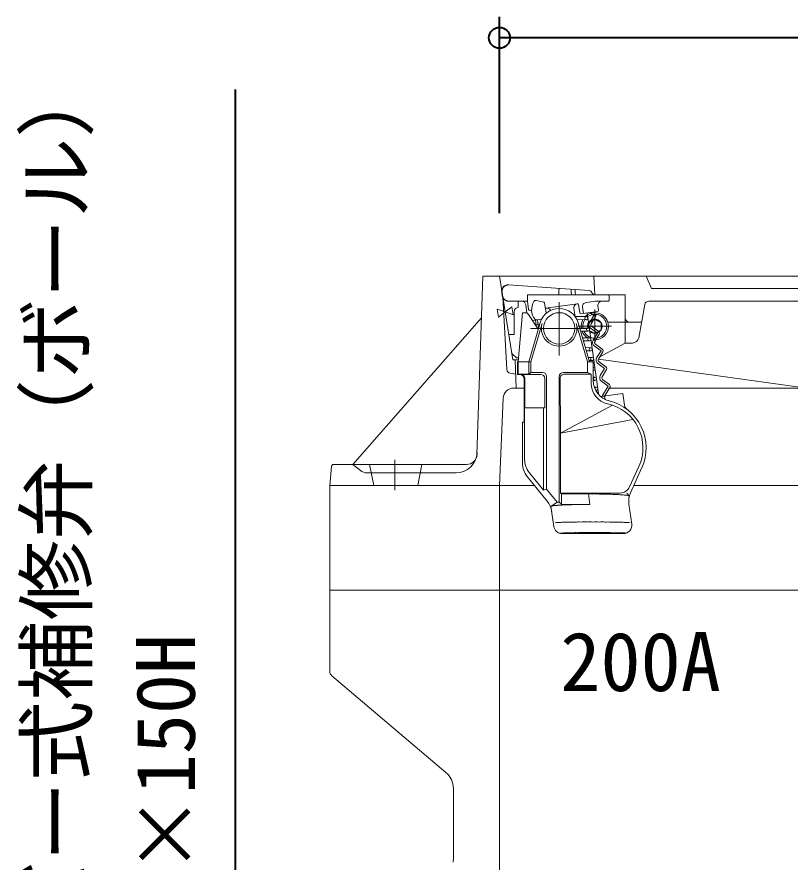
# Model space of a CAD drawing. Units: millimetres at full size, sheet at 1:20; details may follow other scales. Extents: x -5778 to 5792, y -3160 to 3160.
# Drawn here: x -2635.1 to -2266.1, y 2300.2 to 2703.7 of the extents above; entities that cross this region are included whole.
import ezdxf
from ezdxf.enums import TextEntityAlignment as Align

# ---------------------------------------------------------------- set-up
doc = ezdxf.new("R2010")
doc.units = ezdxf.units.MM
doc.header["$LTSCALE"] = 20
doc.header["$PDMODE"] = 32
doc.header["$PDSIZE"] = 10
for name, color, linetype, lineweight in [('0-7_TEMP01', 3, 'Continuous', 18), ('0-9_躯体', 7, 'Continuous', 9), ('0-E_寸法', 1, 'Continuous', 40)]:
    doc.layers.add(name, color=color, linetype=linetype, lineweight=lineweight)
doc.layers.add('0-F_注釈', color=1, linetype='Continuous')
doc.styles.add('ＭＳ ゴシック', font='')
doc.styles.get('ＭＳ ゴシック').set_extended_font_data('MS Gothic')

msp = doc.modelspace()

# ---------------------------------------------------------------- linework, layer by layer
at = {"layer": '0-7_TEMP01'}
for p, q in [((-2376.32, 2567.47), (-2376.32, 2541.99)), ((-2359.32, 2563.99), (-2359.32, 2547.98)), ((-2390.03, 2554.98), (-2362.86, 2554.98)), ((-2367.32, 2555.99), (-2351.32, 2555.99)), ((-2454.82, 2492.18), (-2454.82, 2477.81))]:
    msp.add_line(p, q, dxfattribs=at)
at = {"layer": '0-9_躯体'}
for p, q in [((-2412.82, 2579.98), (-2415.54, 2494.83)), ((-2412.82, 2579.98), (-1896.82, 2579.98)), ((-1904.82, 2579.98), (-2404.82, 2579.98)), ((-2398.49, 2539.99), (-2404.82, 2579.98)), ((-2398.96, 2542.98), (-2404.82, 2579.98)), ((-2359.82, 2579.98), (-2359.32, 2570.99)), ((-2334.82, 2579.98), (-2332.32, 2573.99)), ((-2362, 2573.05), (-2400.57, 2575.73)), ((-2403.5, 2570.55), (-2403.75, 2572.32)), ((-2403.35, 2570.55), (-2403.59, 2572.31)), ((-2352.76, 2570.97), (-2391.46, 2570.97)), ((-2391.46, 2570.97), (-2391.46, 2567.98)), ((-2376.46, 2572.55), (-2376.44, 2572.94)), ((-2376.46, 2572.55), (-2376.46, 2570.97)), ((-2376.44, 2572.94), (-2376.41, 2573.22)), ((-2376.4, 2573.54), (-2376.39, 2573.68)), ((-2370.6, 2572.4), (-2370.57, 2572.69)), ((-2370.6, 2572.4), (-2370.46, 2570.97)), ((-2370.57, 2572.69), (-2370.56, 2572.87)), ((-2370.56, 2573.03), (-2370.55, 2573.19)), ((-2370.56, 2572.87), (-2370.56, 2573.03)), ((-2368.68, 2572.33), (-2368.51, 2570.97)), ((-2359.32, 2570.99), (-2344.82, 2570.99)), ((-2352.46, 2568.27), (-2352.46, 2570.68)), ((-2344.82, 2570.99), (-2344.82, 2547.98)), ((-1992.32, 2573.99), (-2332.32, 2573.99)), ((-2403.24, 2569.99), (-2401.3, 2535.41)), ((-2391.46, 2567.98), (-2400.53, 2567.98)), ((-2395.82, 2567.98), (-2395.82, 2564.99)), ((-2391.46, 2567.98), (-2390.9, 2564)), ((-2387.3, 2568.33), (-2383.68, 2567.55)), ((-2383.3, 2567.13), (-2382.6, 2562.22)), ((-2382.64, 2564.66), (-2367.59, 2566.77)), ((-2363.49, 2567.34), (-2359.02, 2567.98)), ((-2359.02, 2567.98), (-2352.76, 2567.98)), ((-2242.15, 2567.98), (-2333.51, 2567.98)), ((-2397.82, 2562.98), (-2397.82, 2551.99)), ((-2395.82, 2538.98), (-2393.82, 2562.48)), ((-2395.82, 2538.98), (-2393.82, 2562.48)), ((-2393.82, 2562.48), (-2392.59, 2562.48)), ((-2393.82, 2562.48), (-2392.59, 2562.48)), ((-2392.26, 2566.25), (-2391.7, 2562.25)), ((-2390.34, 2563.57), (-2389.45, 2563.7)), ((-2382.64, 2564.66), (-2382.44, 2564.68)), ((-2369.3, 2564.51), (-2368.76, 2560.72)), ((-2367.02, 2566.35), (-2366.47, 2562.38)), ((-2357.98, 2563.07), (-2365.91, 2561.95)), ((-2365.19, 2565.08), (-2364.78, 2562.11)), ((-2361.75, 2562.54), (-2359.77, 2561.11)), ((-2360.32, 2562.74), (-2359.18, 2561.93)), ((-2357.85, 2565.7), (-2357.56, 2563.63)), ((-2335.48, 2566.34), (-2338.37, 2550.44)), ((-2474.82, 2489.99), (-2413.46, 2559.99)), ((-2386.3, 2554.67), (-2390.93, 2561.6)), ((-2384.75, 2559.31), (-2389.03, 2558.71)), ((-2387.69, 2558.86), (-2387.36, 2556.51)), ((-2386.7, 2559.01), (-2386.16, 2555.2)), ((-2368.67, 2560.65), (-2363.43, 2560.61)), ((-2367.8, 2559.16), (-2363.22, 2559.12)), ((-2362.92, 2562.34), (-2357.52, 2523.92)), ((-2359.32, 2559.41), (-2362.32, 2557.68)), ((-2359.77, 2561.11), (-2361.86, 2557.69)), ((-2358.91, 2560.6), (-2361.01, 2557.17)), ((-2359.32, 2559.41), (-2356.32, 2557.68)), ((-2390.82, 2538.98), (-2385.45, 2557.61)), ((-2389.82, 2538.98), (-2384.49, 2557.36)), ((-2387.77, 2556.87), (-2385.55, 2557.21)), ((-2387.36, 2556.51), (-2387.45, 2556.39)), ((-2386.3, 2554.67), (-2385.45, 2557.61)), ((-2362.82, 2538.98), (-2368.16, 2557.36)), ((-2361.82, 2538.98), (-2367.19, 2557.61)), ((-2366.48, 2555.2), (-2362.67, 2555.16)), ((-2362.32, 2557.68), (-2362.32, 2555.17)), ((-2361.32, 2555.03), (-2358.05, 2552.69)), ((-2360.74, 2555.84), (-2357.47, 2553.5)), ((-2356.32, 2557.68), (-2356.32, 2554.29)), ((-2353.23, 2557.98), (-2337.24, 2557.98)), ((-2342.82, 2557.98), (-2337, 2557.98)), ((-2400.39, 2551.99), (-2397.82, 2551.99)), ((-2366.07, 2553.71), (-2362.46, 2553.68)), ((-2365.12, 2550.49), (-2362.01, 2550.46)), ((-2359.32, 2552.55), (-2361.33, 2553.72)), ((-2358.05, 2552.69), (-2360.14, 2549.26)), ((-2359.32, 2552.55), (-2356.32, 2554.29)), ((-2357.2, 2552.17), (-2359.29, 2548.74)), ((-2364.68, 2549), (-2361.8, 2548.97)), ((-2359.6, 2546.59), (-2356.34, 2544.26)), ((-2359.02, 2547.41), (-2355.75, 2545.07)), ((-2344.82, 2547.98), (-2357.22, 2541.16)), ((-2344.82, 2547.98), (-2341.33, 2547.98)), ((-2396.64, 2540.99), (-2398.96, 2542.98)), ((-2363.77, 2545.78), (-2361.35, 2545.76)), ((-2363.34, 2544.29), (-2361.14, 2544.27)), ((-2356.34, 2544.26), (-2358.43, 2540.84)), ((-2355.48, 2543.74), (-2357.58, 2540.32)), ((-2398.49, 2539.99), (-2395.7, 2539.99)), ((-2397.32, 2539.99), (-2396.82, 2526.48)), ((-2396.64, 2540.99), (-2395.62, 2540.99)), ((-2396.18, 2538.98), (-2389.82, 2538.98)), ((-2396.18, 2538.98), (-2396.18, 2532.92)), ((-2396.18, 2538.98), (-2396.18, 2532.92)), ((-2395.82, 2538.98), (-2395.82, 2533.17)), ((-2390.82, 2538.98), (-2390.82, 2533.17)), ((-2389.82, 2538.98), (-2389.82, 2533.98)), ((-2362.82, 2538.98), (-2360.06, 2538.98)), ((-2362.82, 2538.98), (-2362.82, 2533.98)), ((-2362.41, 2541.07), (-2360.69, 2541.06)), ((-2361.97, 2539.58), (-2360.47, 2539.57)), ((-2360.06, 2538.98), (-2360.06, 2530.06)), ((-2357.55, 2540.22), (-2234.16, 2523)), ((-2357.3, 2538.98), (-2354.04, 2536.65)), ((-2357.89, 2538.17), (-2354.62, 2535.84)), ((-2354.62, 2535.84), (-2356.72, 2532.41)), ((-2353.77, 2535.32), (-2355.86, 2531.89)), ((-2399.64, 2533.55), (-2397.07, 2533.12)), ((-2395.82, 2533.17), (-2396.18, 2532.92)), ((-2395.07, 2532.92), (-2396.18, 2532.92)), ((-2390.82, 2533.17), (-2395.82, 2533.17)), ((-2385.18, 2532.98), (-2394.82, 2532.98)), ((-2393.07, 2530.92), (-2393.07, 2510.18)), ((-2392.64, 2530.99), (-2392.64, 2516.99)), ((-2389.82, 2533.98), (-2390.82, 2533.17)), ((-2384.32, 2533.98), (-2389.82, 2533.98)), ((-2383.18, 2530.99), (-2383.18, 2516.99)), ((-2382.32, 2531.99), (-2382.32, 2478.15)), ((-2376.32, 2531.99), (-2376.32, 2471.99)), ((-2375.82, 2531.16), (-2375.7, 2504.98)), ((-2362.82, 2533.98), (-2374.32, 2533.98)), ((-2361.06, 2533.17), (-2373.82, 2533.17)), ((-2360.06, 2531.65), (-2359.36, 2531.64)), ((-2360.06, 2530.17), (-2359.16, 2530.16)), ((-2355.59, 2530.55), (-2352.33, 2528.22)), ((-2398.03, 2526.48), (-2393.05, 2526.48)), ((-2359.57, 2526.95), (-2358.71, 2526.94)), ((-2356.18, 2529.74), (-2352.91, 2527.4)), ((-2352.91, 2527.4), (-2355.69, 2522.86)), ((-2352.05, 2526.89), (-2354.64, 2522.67)), ((-2352.82, 2526.48), (-2259.1, 2526.48)), ((-2358.94, 2525.46), (-2358.49, 2525.45)), ((-2345.91, 2523.9), (-2356.51, 2522.42)), ((-2356.5, 2522.4), (-2354.64, 2522.67)), ((-2355.69, 2522.86), (-2355.63, 2522.54)), ((-2354.64, 2522.67), (-2354.3, 2520.99)), ((-2345.91, 2523.9), (-2345.13, 2518.32)), ((-2404.82, 2479.98), (-2403.02, 2521.7)), ((-2350.89, 2518.34), (-2375.7, 2504.98)), ((-2393.07, 2516.99), (-2383.18, 2516.99)), ((-2392.82, 2516.99), (-2392.82, 2492.45)), ((-2383.82, 2516.99), (-2383.82, 2477.8)), ((-2393.82, 2510.18), (-2393.07, 2510.18)), ((-2393.82, 2510.18), (-2393.82, 2490.51)), ((-2341.12, 2511.53), (-2375.7, 2504.98)), ((-2375.7, 2504.98), (-2375.7, 2476.36)), ((-2483.91, 2489.99), (-2420.53, 2489.99)), ((-2466.82, 2489.99), (-2464.82, 2479.98)), ((-2441.82, 2489.99), (-2443.82, 2479.98)), ((-2484.91, 2489.08), (-2485.82, 2479.98)), ((-2474, 2489.32), (-2471.19, 2487.08)), ((-2468.07, 2485.99), (-2425.51, 2485.99)), ((-2383.82, 2477.8), (-2390.59, 2486.15)), ((-2342.74, 2479.28), (-2338.28, 2489.02)), ((-2342.25, 2476.51), (-2336.84, 2488.56)), ((-2336.91, 2488.39), (-2336.88, 2488.49)), ((-2382.03, 2472.41), (-2391.59, 2484.21)), ((-2485.82, 2479.98), (-2388.26, 2479.98)), ((-2485.82, 2479.98), (-2485.82, 2429.98)), ((-2404.82, 2479.98), (-2404.82, 2429.98)), ((-2382.32, 2478.15), (-2383.82, 2477.8)), ((-2377.32, 2471.99), (-2382.32, 2478.15)), ((-2340.59, 2479.98), (-1904.82, 2479.98)), ((-2375.24, 2475.91), (-2375.7, 2476.36)), ((-2347.29, 2476.36), (-2375.7, 2476.36)), ((-2375.24, 2475.91), (-2375.24, 2471)), ((-2362.4, 2475.91), (-2375.24, 2475.91)), ((-2362.4, 2475.91), (-2361.7, 2470.91)), ((-2344.09, 2476.36), (-2342.93, 2474.98)), ((-2377.32, 2471.99), (-2380.24, 2469.99)), ((-2380.24, 2469.99), (-2378.9, 2460.43)), ((-2361.7, 2470.91), (-2375.14, 2470.91)), ((-2343.03, 2471.02), (-2341.7, 2461.54)), ((-2374.94, 2456.99), (-2345.65, 2456.99)), ((-2485.82, 2429.98), (-2154.82, 2429.98)), ((-2485.82, 2429.98), (-2485.82, 2391.39)), ((-2404.82, 2429.98), (-2404.82, 2229.98)), ((-2484.74, 2389.09), (-2430.42, 2342.98)), ((-2426.82, 2335.3), (-2426.82, 2301.81))]:
    msp.add_line(p, q, dxfattribs=at)
for points in [[(-2403.59, 2572.31), (-2403.61, 2572.47), (-2403.62, 2572.64), (-2403.62, 2572.8), (-2403.61, 2572.96), (-2403.6, 2573.12), (-2403.57, 2573.28), (-2403.54, 2573.43), (-2403.49, 2573.59), (-2403.44, 2573.74), (-2403.39, 2573.89), (-2403.32, 2574.05), (-2403.24, 2574.18), (-2403.16, 2574.32), (-2403.07, 2574.46), (-2402.98, 2574.59), (-2402.87, 2574.72), (-2402.76, 2574.83), (-2402.64, 2574.95), (-2402.52, 2575.05), (-2402.39, 2575.15), (-2402.26, 2575.24), (-2402.12, 2575.33), (-2401.98, 2575.41), (-2401.84, 2575.47), (-2401.69, 2575.53), (-2401.53, 2575.59), (-2401.38, 2575.63), (-2401.22, 2575.67), (-2401.06, 2575.7), (-2400.9, 2575.72), (-2400.74, 2575.72), (-2400.57, 2575.72), (-2400.41, 2575.72)], [(-2400.38, 2567.98), (-2400.53, 2567.98), (-2400.7, 2567.99), (-2400.86, 2568.01), (-2401.01, 2568.04), (-2401.16, 2568.08), (-2401.32, 2568.12), (-2401.47, 2568.18), (-2401.61, 2568.24), (-2401.76, 2568.31), (-2401.89, 2568.39), (-2402.03, 2568.47), (-2402.16, 2568.56), (-2402.28, 2568.66), (-2402.4, 2568.77), (-2402.52, 2568.88), (-2402.63, 2568.99), (-2402.73, 2569.11), (-2402.82, 2569.24), (-2402.91, 2569.37), (-2402.99, 2569.51), (-2403.07, 2569.65), (-2403.14, 2569.79), (-2403.19, 2569.94), (-2403.24, 2570.09), (-2403.29, 2570.24), (-2403.32, 2570.4), (-2403.35, 2570.55)], [(-2376.41, 2573.22), (-2376.41, 2573.47), (-2376.4, 2573.54)], [(-2376.39, 2573.68), (-2376.39, 2573.8), (-2376.39, 2573.85), (-2376.39, 2573.89), (-2376.39, 2573.94), (-2376.39, 2573.97), (-2376.39, 2574), (-2376.39, 2574.02), (-2376.39, 2574.04), (-2376.39, 2574.05), (-2376.39, 2574.05)], [(-2370.55, 2573.19), (-2370.55, 2573.33), (-2370.55, 2573.39), (-2370.55, 2573.43), (-2370.54, 2573.49), (-2370.54, 2573.53), (-2370.54, 2573.56), (-2370.55, 2573.59), (-2370.55, 2573.61), (-2370.55, 2573.63), (-2370.55, 2573.65)], [(-2368.68, 2572.33), (-2368.67, 2572.42), (-2368.67, 2572.51), (-2368.67, 2572.6), (-2368.67, 2572.69), (-2368.68, 2572.78), (-2368.68, 2572.86), (-2368.68, 2572.94), (-2368.68, 2573.01), (-2368.69, 2573.09), (-2368.7, 2573.15), (-2368.71, 2573.22), (-2368.72, 2573.27), (-2368.73, 2573.32), (-2368.74, 2573.37), (-2368.75, 2573.41), (-2368.77, 2573.44), (-2368.78, 2573.47), (-2368.8, 2573.5), (-2368.81, 2573.51), (-2368.82, 2573.53), (-2368.84, 2573.53)], [(-2362.82, 2533.98), (-2361.06, 2533.17), (-2361.06, 2528.75)], [(-2377.32, 2471.99), (-2376.32, 2471.99), (-2375.24, 2471)]]:
    msp.add_lwpolyline(points, dxfattribs=at)
for points in [[(-2402.11, 2562.8), (-2405.85, 2564.23), (-2405.22, 2560.28)], [(-2402.08, 2562.81), (-2398.35, 2561.37), (-2398.97, 2565.32)]]:
    msp.add_lwpolyline(points, close=True, dxfattribs=at)
for centre, radius in [((-2376.32, 2554.98), 7.5), ((-2363.33, 2559.87), 0.75), ((-2362.57, 2554.42), 0.75), ((-2361.91, 2549.72), 0.75), ((-2361.24, 2545.02), 0.75), ((-2360.58, 2540.31), 0.75), ((-2359.26, 2530.9), 0.75)]:
    msp.add_circle(centre, radius, dxfattribs=at)
for centre, radius, start, end in [((-2400.78, 2572.74), 3, 86.027, 187.97), ((-2400.53, 2570.97), 3, 187.97, 270), ((-2362.11, 2571.56), 1.5, 17.799, 86.027), ((-2359.25, 2572.47), 1.5, 197.799, 270), ((-2352.76, 2570.68), 0.3, 0, 90), ((-2394.24, 2565.97), 2, 8, 90), ((-2381.96, 2563.97), 7.5, 148.67, 217.811), ((-2387.51, 2567.36), 1, 77.776, 148.67), ((-2383.79, 2567.06), 0.5, 8, 77.776), ((-2367.31, 2564.79), 2, 97.953, 188), ((-2367.52, 2566.28), 0.5, 8, 98), ((-2363.21, 2565.36), 2, 98, 188), ((-2355.86, 2565.97), 2, 90, 188), ((-2352.76, 2568.27), 0.3, 270, 0), ((-2333.51, 2565.99), 2, 90, 169.695), ((-2395.82, 2562.98), 2, 90, 180), ((-2392.59, 2560.48), 2, 33.755, 90), ((-2392.59, 2560.48), 2, 33.755, 90), ((-2390.41, 2564.07), 0.5, 188, 278), ((-2376.32, 2554.98), 9.5, 16.083, 163.917), ((-2376.32, 2554.98), 9.5, 16.083, 163.917), ((-2382.6, 2564.36), 0.3, 98, 188), ((-2382.17, 2562.7), 2, 27.333, 98), ((-2359.32, 2555.99), 6.5, 0, 134.446), ((-2358.05, 2563.56), 0.5, 278, 8), ((-2387.09, 2559.99), 1, 217.811, 278), ((-2365.97, 2562.45), 0.5, 188, 278), ((-2359.32, 2555.99), 6.5, 150.768, 187.002), ((-2359.32, 2555.99), 5.7, 146.362, 188.066), ((-2359.32, 2555.99), 3.44, 0, 193.678), ((-2359.32, 2555.99), 5.7, 0, 125.623), ((-2359.77, 2561.11), 1, 328.57, 54.43), ((-2342.82, 2559.99), 2, 180, 270), ((-2376.32, 2554.98), 8.5, 163.8, 16.2), ((-2359.32, 2555.99), 5.7, 203.548, 0), ((-2360.16, 2556.65), 2, 148.57, 234.43), ((-2359.32, 2555.99), 3.44, 221.95, 0), ((-2360.16, 2556.65), 1, 148.57, 234.43), ((-2359.32, 2555.99), 6.5, 270, 0), ((-2359.32, 2555.99), 6.5, 200.437, 237.754), ((-2358.05, 2552.69), 1, 328.57, 54.43), ((-2341.33, 2550.99), 3, 270, 349.695), ((-2358.44, 2548.22), 2, 148.57, 234.43), ((-2359.32, 2555.99), 6.5, 262.384, 270), ((-2358.44, 2548.22), 1, 148.57, 234.43), ((-2356.34, 2544.26), 1, 328.57, 54.43), ((-2356.73, 2539.8), 2, 148.57, 234.43), ((-2356.73, 2539.8), 1, 148.57, 234.43), ((-2399.31, 2535.53), 2, 183.194, 260.538), ((-2359.92, 2535.61), 0.75, 0, 101.287), ((-2359.92, 2535.61), 0.75, 259.249, 0), ((-2354.62, 2535.84), 1, 328.57, 54.43), ((-2395.07, 2530.92), 2, 0, 90), ((-2394.64, 2530.99), 2, 0, 90), ((-2385.18, 2530.99), 2, 0, 90), ((-2384.32, 2531.99), 2, 0, 90), ((-2374.32, 2531.99), 2, 90, 180), ((-2373.82, 2531.17), 2, 90, 180.273), ((-2355.01, 2531.37), 2, 148.57, 234.43), ((-2355.01, 2531.37), 1, 148.57, 234.43), ((-2398.03, 2521.48), 5, 90, 177.537), ((-2351.06, 2528.75), 10, 180, 257.611), ((-2350.06, 2530.06), 10, 180, 256.403), ((-2358.6, 2526.2), 0.75, 0, 168.093), ((-2358.6, 2526.2), 0.75, 239.403, 0), ((-2352.91, 2527.4), 1, 328.57, 54.43), ((-2357.82, 2497.98), 21.5, 335.368, 77.611), ((-2357.82, 2497.98), 23, 335.368, 76.403), ((-2357.82, 2497.98), 23, 335.368, 76.403), ((-2342.16, 2518.73), 3, 188, 232.964), ((-2425.51, 2495.99), 10, 270, 358.172), ((-2420.53, 2494.99), 5, 270, 358.172), ((-2483.91, 2488.98), 1, 90, 174.289), ((-2475.87, 2486.99), 3, 51.34, 90), ((-2383.82, 2490.51), 10, 180, 219.017), ((-2382.82, 2492.45), 10, 180, 219.017), ((-2468.07, 2490.99), 5, 231.34, 270), ((-2357.82, 2497.98), 23, 335.478, 335.835), ((-2347.29, 2481.36), 5, 270, 335.368), ((-2361.49, 2456.61), 19.32, 87.0399, 92.6893), ((-2359.68, 2456.78), 19.14, 86.7672, 92.4166), ((-2357.9, 2457.12), 18.79, 86.4873, 92.1367), ((-2356.17, 2457.64), 18.24, 86.1925, 91.8418), ((-2354.49, 2458.32), 17.52, 85.8774, 91.5268), ((-2352.89, 2459.16), 16.64, 85.5313, 91.1806), ((-2351.38, 2460.16), 15.59, 85.1418, 90.7912), ((-2349.97, 2461.31), 14.38, 84.6919, 90.3413), ((-2348.68, 2462.59), 13.05, 84.1547, 89.804), ((-2347.53, 2463.98), 11.59, 83.4875, 89.1369), ((-2346.52, 2465.48), 10.01, 82.6183, 88.2676), ((-2345.66, 2467.09), 8.34, 81.4081, 87.0575), ((-2344.96, 2468.76), 6.6, 79.5786, 85.2279), ((-2344.43, 2470.49), 4.8, 76.3917, 82.0411), ((-2344.08, 2472.27), 3, 69.3541, 75.0034), ((-2333.12, 2472.41), 10, 155.835, 188), ((-2343.9, 2474.07), 1.32, 43.0396, 48.6889), ((-2343.88, 2475.78), 1.25, 317.8248, 317.9969), ((-2343.88, 2475.66), 1.18, 322.1671, 322.3392), ((-2343.87, 2475.83), 1.28, 315.5435, 315.7157), ((-2343.86, 2475.62), 1.14, 323.8496, 324.0217), ((-2343.86, 2475.73), 1.21, 319.2614, 319.4335), ((-2343.87, 2475.55), 1.11, 326.6525, 326.8246), ((-2343.86, 2475.01), 0.93, 358.0663, 358.2385), ((-2343.86, 2475.24), 0.965, 343.7247, 343.8968), ((-2343.86, 2475.12), 0.94, 350.7516, 350.9237), ((-2343.85, 2475.05), 0.92, 354.9442, 355.1163), ((-2343.85, 2475.33), 0.99, 338.0052, 338.1773), ((-2343.86, 2475.28), 0.98, 340.9263, 341.0984), ((-2343.85, 2475.16), 0.94, 347.6492, 347.8213), ((-2343.86, 2475.51), 1.08, 328.8597, 329.0318), ((-2343.85, 2475.44), 1.04, 331.8738, 332.0459), ((-2343.86, 2475.39), 1.02, 334.5942, 334.7664), ((-2389.8, 2466.11), 10, 8, 39.017), ((-2379.28, 2469.12), 1.3, 132.5353, 138.1352), ((-2378.41, 2469.94), 1.84, 177.5474, 177.6136), ((-2378.41, 2469.99), 1.84, 179.16, 179.2262), ((-2378.41, 2469.93), 1.84, 177.5474, 177.6136), ((-2378.41, 2469.14), 2.04, 154.8176, 154.8838), ((-2378.41, 2470.03), 1.84, 180.7738, 180.84), ((-2379.32, 2469.59), 1.01, 155.5803, 155.8106), ((-2379.32, 2469.67), 0.985, 159.9388, 160.1692), ((-2378.41, 2470.05), 1.84, 181.5804, 181.6467), ((-2378.41, 2470.08), 1.84, 182.3864, 182.4526), ((-2378.41, 2470.1), 1.84, 183.1914, 183.2576), ((-2378.41, 2470.1), 1.84, 183.1914, 183.2576), ((-2378.41, 2470.15), 1.85, 184.7973, 184.8635), ((-2379.32, 2469.8), 0.945, 168.0428, 168.2731), ((-2378.38, 2470.12), 1.88, 183.9394, 184.0056), ((-2378.41, 2470.17), 1.85, 185.5976, 185.6638), ((-2378.41, 2470.19), 1.85, 186.3956, 186.4619), ((-2378.38, 2470.19), 1.88, 186.3071, 186.3733), ((-2378.41, 2470.24), 1.86, 187.984, 188.0502), ((-2379.31, 2469.39), 1.12, 145.4548, 145.6852), ((-2378.43, 2469.99), 1.81, 179.1484, 179.2147), ((-2379.31, 2469.45), 1.08, 148.3806, 148.6109), ((-2379.32, 2469.53), 1.04, 152.0304, 152.2607), ((-2379.32, 2469.74), 0.96, 164.1227, 164.353), ((-2379.32, 2469.88), 0.93, 172.9874, 173.2177), ((-2379.32, 2469.95), 0.925, 177.5758, 177.8061), ((-2379.3, 2469.02), 1.38, 132.2423, 132.4726), ((-2379.3, 2469.25), 1.22, 139.6278, 139.8581), ((-2379.3, 2469.16), 1.26, 136.794, 137.0243), ((-2379.3, 2469.31), 1.17, 142.138, 142.3684), ((-2379.29, 2468.95), 1.43, 130.2266, 130.4569), ((-2379.3, 2469.1), 1.31, 134.1946, 134.4249), ((-2379.29, 2468.88), 1.49, 128.1393, 128.3696), ((-2379.11, 2467.4), 2.88, 105.7104, 111.3103), ((-2378.78, 2465.7), 4.61, 98.4134, 104.0133), ((-2378.27, 2464.04), 6.33, 95.0974, 100.6972), ((-2377.62, 2462.43), 8, 93.1853, 98.7852), ((-2376.8, 2460.9), 9.6, 91.9288, 97.5287), ((-2375.84, 2459.47), 11.11, 91.0221, 96.622), ((-2374.75, 2458.12), 12.52, 90.3284, 95.9283), ((-2373.53, 2456.89), 13.81, 89.768, 95.3679), ((-2372.19, 2455.78), 14.97, 89.302, 94.9019), ((-2370.76, 2454.81), 15.98, 88.8984, 94.4983), ((-2369.24, 2453.99), 16.86, 88.5386, 94.1385), ((-2367.63, 2453.32), 17.56, 88.2132, 93.8131), ((-2365.98, 2452.81), 18.09, 87.9088, 93.5087), ((-2364.28, 2452.46), 18.46, 87.6193, 93.2192), ((-2362.56, 2452.28), 18.66, 87.3387, 92.9386), ((-2377.2, 2455.13), 7.13, 89.1499, 98.2675), ((-2375.9, 2452.57), 9.78, 87.9353, 97.0529), ((-2374.2, 2450.24), 12.17, 87.2218, 96.3394), ((-2372.16, 2448.2), 14.27, 86.7332, 95.8508), ((-2369.82, 2446.53), 15.99, 86.3614, 95.479), ((-2367.24, 2445.23), 17.32, 86.0555, 95.1731), ((-2364.49, 2444.38), 18.21, 85.7868, 94.9044), ((-2361.64, 2443.95), 18.64, 85.5369, 94.6545), ((-2358.76, 2443.99), 18.6, 85.2918, 94.4094), ((-2355.92, 2444.49), 18.09, 85.0401, 94.1577), ((-2353.2, 2445.42), 17.12, 84.7662, 93.8838), ((-2350.66, 2446.78), 15.72, 84.4516, 93.5692), ((-2348.36, 2448.53), 13.93, 84.0639, 93.1815), ((-2346.38, 2450.62), 11.78, 83.5475, 92.6651), ((-2345.65, 2460.99), 4, 270, 8), ((-2344.74, 2452.99), 9.34, 82.7771, 91.8947), ((-2343.51, 2455.59), 6.66, 81.4127, 90.5303), ((-2374.94, 2460.99), 4, 188, 270), ((-2366.41, 2440.11), 17.38, 86.8928, 94.3096), ((-2364.18, 2439.39), 18.11, 86.6731, 94.0898), ((-2361.87, 2438.97), 18.55, 86.4671, 93.8839), ((-2359.53, 2438.84), 18.68, 86.2682, 93.6849), ((-2357.18, 2439.02), 18.5, 86.0682, 93.4849), ((-2354.89, 2439.5), 18, 85.8606, 93.2773), ((-2352.67, 2440.27), 17.21, 85.6376, 93.0543), ((-2375.24, 2447.55), 9.72, 88.8042, 96.221), ((-2373.89, 2445.63), 11.7, 88.1955, 95.6123), ((-2372.31, 2443.89), 13.48, 87.7576, 95.1743), ((-2370.51, 2442.39), 15.04, 87.4176, 94.8343), ((-2368.53, 2441.11), 16.34, 87.1357, 94.5525), ((-2350.57, 2441.32), 16.12, 85.3885, 92.8053), ((-2348.63, 2442.63), 14.78, 85.099, 92.5157), ((-2346.87, 2444.19), 13.18, 84.7445, 92.1612), ((-2345.32, 2445.95), 11.36, 84.2814, 91.6982), ((-2482.82, 2391.39), 3, 180, 230.195), ((-2436.82, 2335.3), 10, 0, 50.194), ((-2436.82, 2301.81), 10, 350.538, 0)]:
    msp.add_arc(centre, radius, start, end, dxfattribs=at)
at = {"layer": '0-E_寸法'}
for p, q in [((-2404.82, 2609.98), (-2404.82, 2703.69)), ((-1904.82, 2693.69), (-2404.82, 2693.69)), ((-2530.85, 2189.11), (-2530.85, 2669.06))]:
    msp.add_line(p, q, dxfattribs=at)
msp.add_point((-2404.82, 2693.69), dxfattribs=at)

# ---------------------------------------------------------------- texts
at = {"layer": '0-E_寸法', "style": 'ＭＳ ゴシック'}
for s, p in [('レバー式補修弁（ボール）', (-2593.8, 2223.59)), ('φ75×150H', (-2541.74, 2226.84))]:
    msp.add_text(s, height=28.15, rotation=90, dxfattribs=at).set_placement(p, align=Align.BOTTOM_LEFT)
at = {"layer": '0-F_注釈', "style": 'ＭＳ ゴシック'}
msp.add_text('200A', height=28.15, dxfattribs=at).set_placement((-2375.77, 2373.36), align=Align.BOTTOM_LEFT)

doc.saveas('drawing.dxf')
